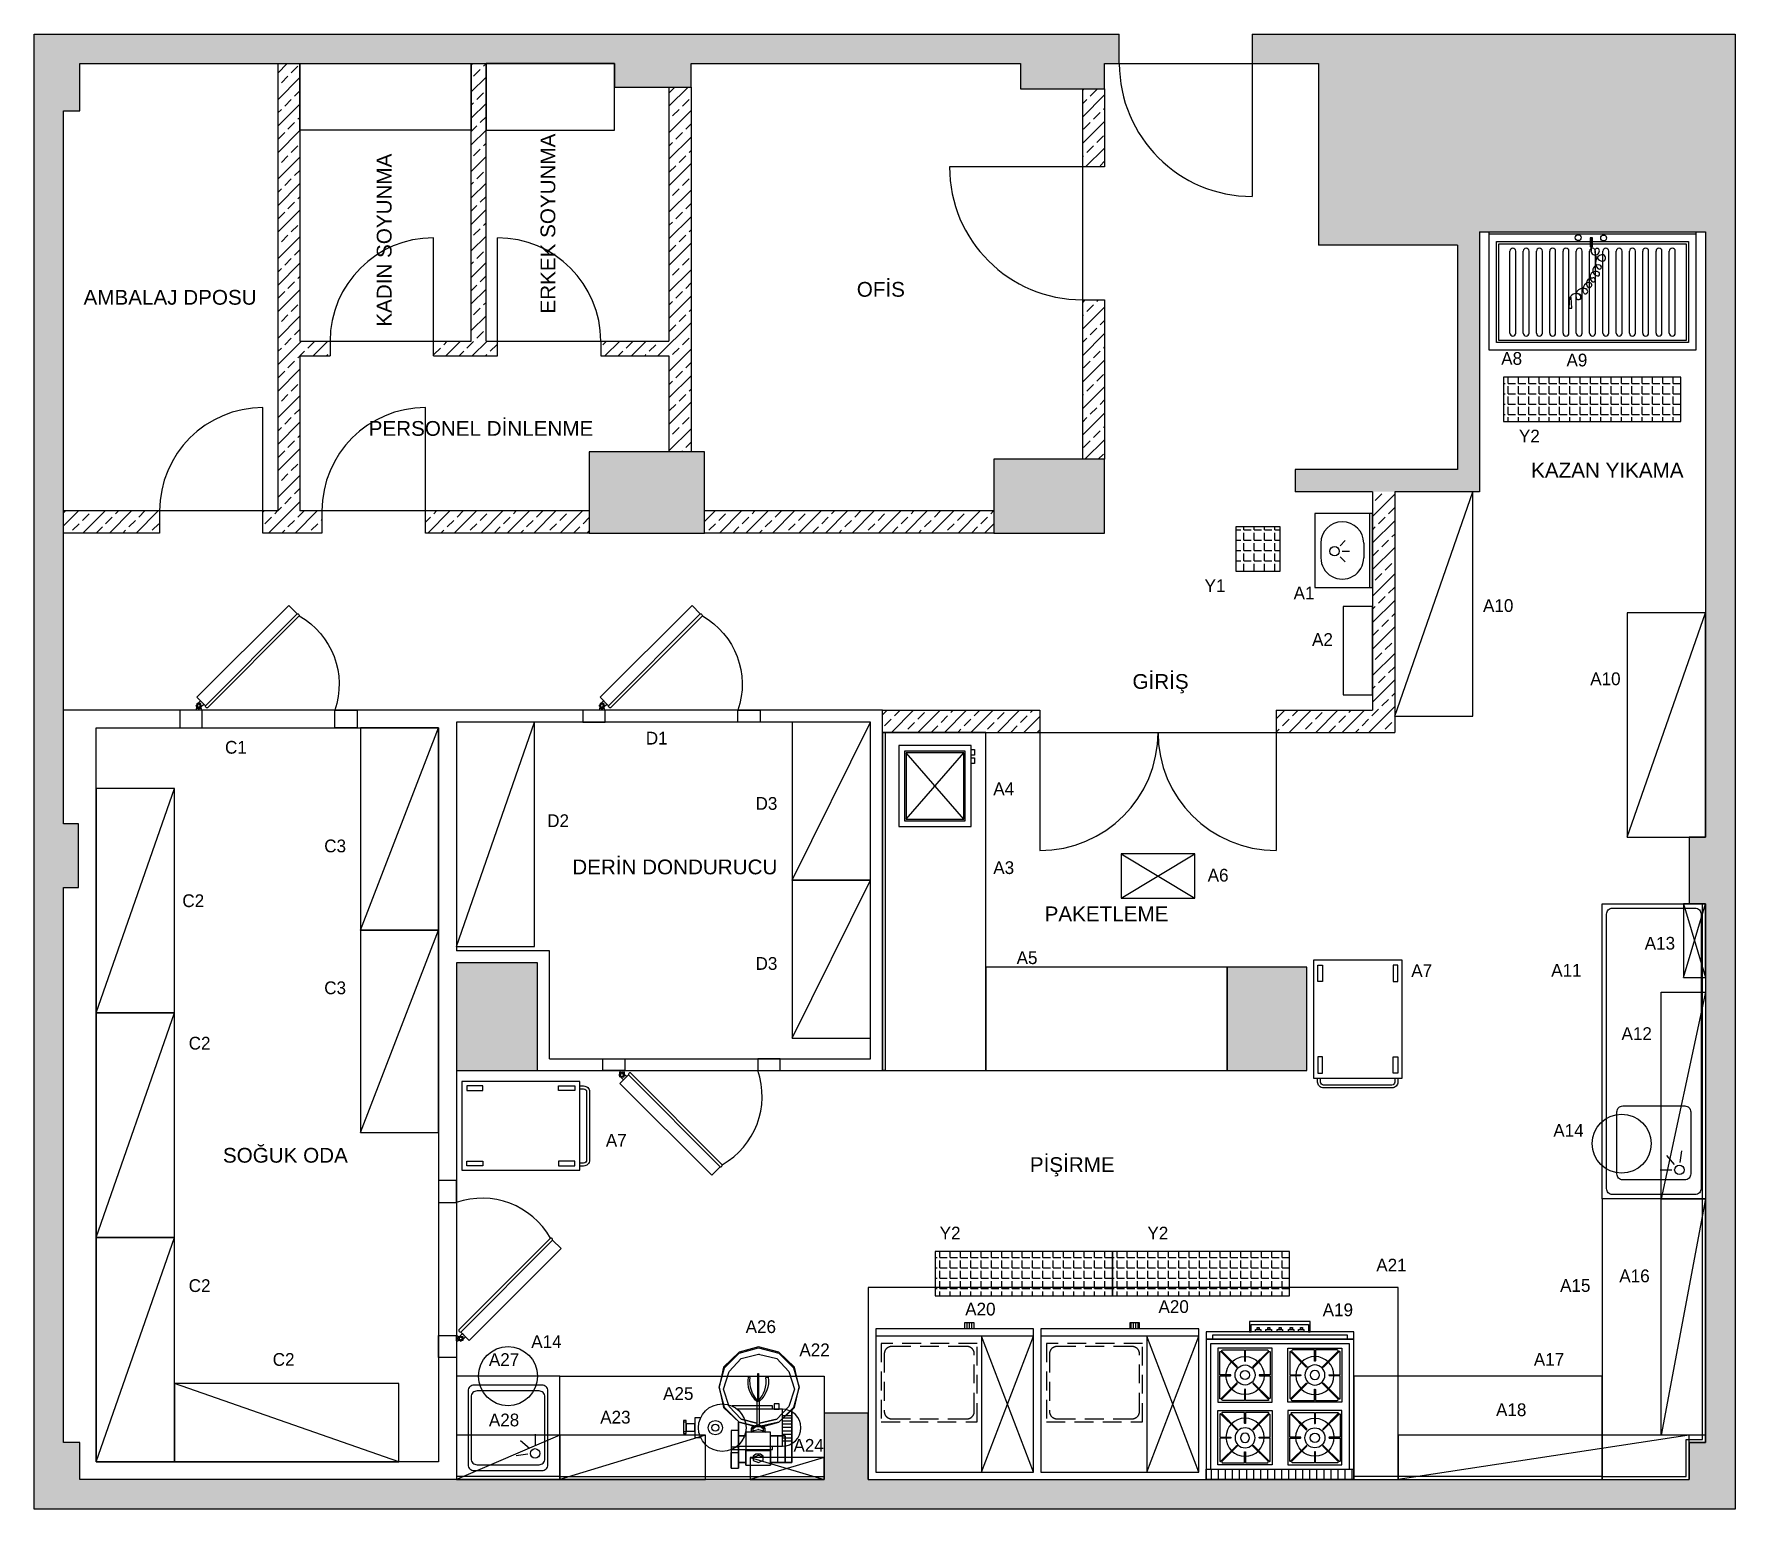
# Model space of a CAD drawing. Header units: millimetres. Extents: x 44833 to 45985, y 3506 to 4505.
import ezdxf
from ezdxf.enums import TextEntityAlignment as Align

# ---------------------------------------------------------------- set-up
doc = ezdxf.new("R2010")
doc.units = ezdxf.units.MM
doc.linetypes.add('DASHED', pattern=[19.05, 12.7, -6.35])
for name, color, linetype in [('001 Duvar', 7, 'Continuous'), ('S2000-002 Çizgi', 7, 'Continuous'), ('S2000-003 Kapı', 3, 'Continuous'), ('S2000-034 Soğuk Oda', 1, 'Continuous')]:
    doc.layers.add(name, color=color, linetype=linetype)
doc.layers.add('Auto-SilikCizgiler', color=251, linetype='Continuous', lineweight=9)
doc.styles.get("Standard").update_dxf_attribs({"font": 'arial.ttf'})
doc.styles.add('TAKSİM', font='GOTHIC.TTF', dxfattribs={"height": 20})

# ---------------------------------------------------------------- blocks, each defined once
blk = doc.blocks.new('A$C59A6314D')
at = {"layer": 'S2000-002 Çizgi'}
for p, q in [((16.5, 47.3), (16.5, 39.4)), ((20.4, 49), (26.5, 43.9)), ((21.7, 52.8), (29.5, 53.9))]:
    blk.add_line(p, q, dxfattribs=at)
for points in [[(0, 0), (70, 0), (70, 70), (0, 70)], [(0, 68), (70, 68), (70, 70), (0, 70)]]:
    blk.add_lwpolyline(points, close=True, dxfattribs=at)
for points in [[(12, 6), (58, 6, 0.414214), (62, 10), (62, 60, 0.414214), (58, 64), (12, 64, 0.414214), (8, 60), (8, 10, 0.414214)], [(14, 10), (56, 10, 0.414214), (60, 14), (60, 56, 0.414214), (56, 60), (14, 60, 0.414214), (10, 56), (10, 14, 0.414214)]]:
    blk.add_lwpolyline(points, format="xyb", close=True, dxfattribs=at)
blk.add_circle((16.7, 52.3), 3.19, dxfattribs=at)
blk = doc.blocks.new('A$C00E1122B')
at = {"layer": 'S2000-002 Çizgi'}
h = blk.add_hatch(dxfattribs=at)
h.set_pattern_fill('LINE', color=256, scale=0.5, angle=90, style=0)
h.set_pattern_definition([(90, (-1219.2484, -3768.8105), (-1.5875, 1e-16), [])])
h.paths.add_polyline_path([(46.5, 4.3), (40.4, 4.3), (40.4, 0), (46.5, 0)])
for p, q in [((0, 101.4), (35.2, 9.3)), ((35.2, 101.4), (0, 9.3)), ((35.2, 9.3), (35.2, 101.4)), ((0, 9.3), (106.9, 9.3))]:
    blk.add_line(p, q, dxfattribs=at)
for points in [[(0, 4.3), (106.9, 4.3), (106.9, 101.4), (0, 101.4)], [(46.5, 0), (40.4, 0), (40.4, 4.3), (46.5, 4.3)]]:
    blk.add_lwpolyline(points, close=True, dxfattribs=at)
at = {"layer": 'S2000-002 Çizgi', "linetype": 'DASHED'}
blk.add_lwpolyline([(38.1, 67.3), (38.1, 14.3), (103.1, 14.3), (103.1, 67.3)], close=True, dxfattribs=at)
blk.add_lwpolyline([(40.1, 60.3), (40.1, 21.3, 0.414214), (45.1, 16.3), (96.1, 16.3, 0.414214), (101.1, 21.3), (101.1, 60.3, 0.414214), (96.1, 65.3), (45.1, 65.3, 0.414214)], format="xyb", close=True, dxfattribs=at)
blk = doc.blocks.new('A$C4D4133D8')
at = {"layer": 'S2000-002 Çizgi'}
blk.add_lwpolyline([(30.57, 30.57), (0, 30.57), (0, 0), (30.57, 0), (30.57, 30.57)], dxfattribs=at)
blk.add_lwpolyline([(15.02, 29.52), (15.02, 23.44, 0.414214), (15.23, 23.23), (15.34, 23.23, 0.414214), (15.55, 23.44), (15.55, 29.52), (27.88, 29.52, -0.668179), (28.26, 28.63), (19.76, 20.13, 0.810443), (20.19, 19.82), (28.98, 28.61, -0.668179), (29.52, 28.39), (29.52, 15.55), (23.44, 15.55, 0.414214), (23.23, 15.34), (23.23, 15.23, 0.414214), (23.44, 15.02), (29.52, 15.02), (29.52, 2.68, -0.668179), (28.63, 2.31), (20.13, 10.81, 0.810443), (19.82, 10.38), (28.61, 1.59, -0.668179), (28.39, 1.05), (15.55, 1.05), (15.55, 7.13, 0.414214), (15.34, 7.34), (15.23, 7.34, 0.414214), (15.02, 7.13), (15.02, 1.05), (2.68, 1.05, -0.668179), (2.31, 1.94), (10.81, 10.43, 0.810443), (10.38, 10.75), (1.59, 1.96, -0.668179), (1.05, 2.18), (1.05, 15.02), (7.13, 15.02, 0.414214), (7.34, 15.23), (7.34, 15.34, 0.414214), (7.13, 15.55), (1.05, 15.55), (1.05, 28.39, -0.668179), (1.59, 28.61), (10.38, 19.82, 0.810443), (10.81, 20.13), (2.31, 28.63, -0.668179), (2.68, 29.52)], format="xyb", close=True, dxfattribs=at)
for centre, radius in [((15.28, 15.06), 10.75), ((15.28, 15.4), 5.66), ((15.28, 15.4), 2.6)]:
    blk.add_circle(centre, radius, dxfattribs=at)
blk = doc.blocks.new('A$C2D3231F2')
at = {"layer": 'S2000-002 Çizgi'}
h = blk.add_hatch(dxfattribs=at)
h.set_pattern_fill('ANSI31', color=256, scale=1.5, angle=45, style=0)
h.set_pattern_definition([(90, (-2348.432, -5716.0087), (-4.7625, 9e-16), [])])
h.paths.add_polyline_path([(0, 107), (0, 100), (100, 100), (100, 107)])
for points in [[(0, 12), (100, 12), (100, 107), (0, 107)], [(100, 100), (0, 100), (0, 107), (100, 107)], [(3, 15), (97, 15), (97, 100), (3, 100)], [(0, 7), (100, 7), (100, 12), (0, 12)], [(4.5, 12), (95.5, 12), (95.5, 9), (4.5, 9)], [(33.8, 7), (37.5, 7), (37.5, 5.5), (33.8, 5.5)], [(34.8, 5.5), (36.2, 5.5), (36.2, 4.1), (34.8, 4.1)], [(40.7, 7), (44.3, 7), (44.3, 5.5), (40.7, 5.5)], [(41.6, 5.5), (43.1, 5.5), (43.1, 4.1), (41.6, 4.1)], [(48.2, 7), (51.8, 7), (51.8, 5.5), (48.2, 5.5)], [(49.1, 5.5), (50.6, 5.5), (50.6, 4.1), (49.1, 4.1)], [(55.8, 7), (59.5, 7), (59.5, 5.5), (55.8, 5.5)], [(56.8, 5.5), (58.2, 5.5), (58.2, 4.1), (56.8, 4.1)], [(63, 7), (66.6, 7), (66.6, 5.5), (63, 5.5)], [(64, 5.5), (65.4, 5.5), (65.4, 4.1), (64, 4.1)]]:
    blk.add_lwpolyline(points, close=True, dxfattribs=at)
blk.add_lwpolyline([(29.6, 7), (29.6, 0), (70.6, 0), (70.6, 7), (69.6, 7), (69.6, 2), (30.6, 2), (30.6, 7), (29.6, 7)], dxfattribs=at)
for p, xscale, yscale, zscale in [((8, 60.3), 1.199999999999988, 1.199999999999988, 1.199999999999988), ((92, 60.3), -1.199999999999988, 1.199999999999818, 1.199999999999999)]:
    blk.add_blockref('A$C4D4133D8', p, dxfattribs=dict(at, xscale=xscale, yscale=yscale, zscale=zscale))
at = {"layer": 'S2000-002 Çizgi', "rotation": 180}
for p, xscale, yscale, zscale in [((8, 54.7), -1.199999999999988, 1.199999999999818, 1.199999999999999), ((92, 54.7), 1.199999999999988, 1.199999999999988, 1.199999999999988)]:
    blk.add_blockref('A$C4D4133D8', p, dxfattribs=dict(at, xscale=xscale, yscale=yscale, zscale=zscale))
blk = doc.blocks.new('A$C786C0374')
at = {"layer": 'S2000-002 Çizgi'}
for p, q in [((49, 23.4), (43.9, 29.5)), ((52.8, 24.7), (53.9, 32.5)), ((47.3, 19.5), (39.4, 19.5))]:
    blk.add_line(p, q, dxfattribs=at)
for points in [[(0, 0), (0, 200), (70, 200), (70, 0)], [(68, 0), (68, 200), (70, 200), (70, 0)]]:
    blk.add_lwpolyline(points, close=True, dxfattribs=at)
for points in [[(3, 7), (3, 193, -0.414214), (7, 197), (63, 197, -0.414214), (67, 193), (67, 7, -0.414214), (63, 3), (7, 3, -0.414214)], [(10, 17), (10, 59, -0.414214), (14, 63), (56, 63, -0.414214), (60, 59), (60, 17, -0.414214), (56, 13), (14, 13, -0.414214)]]:
    blk.add_lwpolyline(points, format="xyb", close=True, dxfattribs=at)
blk.add_circle((52.3, 19.7), 3.19, dxfattribs=at)
blk = doc.blocks.new('A$C7BE05278')
at = {"layer": 'S2000-002 Çizgi'}
h = blk.add_hatch(color=256, dxfattribs=at)
h.paths.add_polyline_path([(4.7, 9.9, -0.025454), (4.8, 10.4, 0.278063), (0.8, 7.5), (1.2, 7.3, -0.265675)])
h.paths.add_polyline_path([(5.4, 10.4, 0.028094), (4.8, 10.4, 0.025454), (4.7, 9.9, -0.030609), (5.2, 9.9, -0.027259)])
h.paths.add_polyline_path([(5.4, 10.4, 0.027259), (5.2, 9.9, -0.171751), (7.9, 9), (7.9, 9), (7.9, 9, -1.347305), (5.2, 7.1, -0.147228), (5.2, 9.9, 0.030609), (4.7, 9.9, 0.138731), (4.7, 7, 1.347306), (8.2, 9.4, 0.162476)])
h.paths.add_polyline_path([(12.5, 12.7), (12.7, 13.1, 0.483116), (4.8, 10.4, -0.028094), (5.4, 10.4, -0.470681)])
for p, q in [((14.4, 47.6), (14.3, 41.7)), ((14.4, 47.6), (14.3, 41.7)), ((16, 47.6), (14.4, 47.6)), ((16, 47.6), (14.4, 47.6)), ((15.1, 47.6), (15, 38.9)), ((15.9, 41.7), (16, 47.6)), ((15.9, 41.7), (16, 47.6)), ((14.3, 41.7), (15.9, 41.7)), ((14.3, 41.7), (15.9, 41.7)), ((0.5, 7.3), (0, 0)), ((0.5, 7.3), (0, 0)), ((0, 0), (1.9, 0)), ((1.5, 7.3), (0.5, 7.3)), ((1.5, 7.3), (0.5, 7.3)), ((1.9, 0), (1.5, 7.3)), ((1.9, 0), (1.5, 7.3))]:
    blk.add_line(p, q, dxfattribs=at)
for centre in [(6.3, 47.8), (23.5, 47.6)]:
    blk.add_circle(centre, 1.99, dxfattribs=at)
for centre, radius, start, end in [((17.8, 38.9), 2.86, 179.43, 359.43), ((19.1, 38.9), 1.6, 359.43, 179.43), ((25.1, 38.8), 7.64, 179.43, 242.0346), ((23.5, 30.9), 5.53, 105.7663, 225.7833), ((22.6, 34), 2.23, 242.0346, 105.7663), ((18.1, 21.1), 3.83, 52.4089, 229.1112), ((20, 25.6), 3.8, 74.9498, 261.6763), ((19.6, 23.1), 1.26, 261.6763, 52.4089), ((20.6, 27.9), 1.41, 225.7833, 74.9498), ((9.4, 8.6), 4.83, 57.0103, 197.5795), ((14.4, 12.6), 4.98, 103.1199, 200.7743), ((11.2, 11.3), 1.54, 200.7743, 57.0103), ((15.6, 16.7), 3.77, 86.0156, 220.6772), ((13.7, 15.7), 1.76, 236.8088, 103.1199), ((16.5, 19.2), 1.37, 229.1112, 116.3243), ((4.8, 5.6), 4.31, 51.245, 156.7533), ((6.4, 7.6), 1.7, 197.5795, 51.245)]:
    blk.add_arc(centre, radius, start, end, dxfattribs=at)
blk.add_solid([(15.9, 41.7), (14.3, 41.7), (16, 47.6), (14.4, 47.6)], dxfattribs=at)
blk = doc.blocks.new('A$C63C40D4A')
at = {"layer": 'S2000-002 Çizgi', "color": 254}
for p, q in [((14, 11.5), (14, 67)), ((18, 11.5), (18, 67)), ((23, 11.5), (23, 67)), ((27, 11.5), (27, 67)), ((32, 11.5), (32, 67)), ((36, 11.5), (36, 67)), ((41, 11.5), (41, 67)), ((45, 11.5), (45, 67)), ((50, 11.5), (50, 67)), ((54, 11.5), (54, 67)), ((59, 11.5), (59, 67)), ((63, 11.5), (63, 67)), ((68, 11.5), (68, 67)), ((72, 11.5), (72, 67)), ((77, 11.5), (77, 67)), ((81, 11.5), (81, 67)), ((86, 11.5), (86, 67)), ((90, 11.5), (90, 67)), ((95, 11.5), (95, 67)), ((99, 11.5), (99, 67)), ((104, 11.5), (104, 67)), ((108, 11.5), (108, 67)), ((113, 11.5), (113, 67)), ((117, 11.5), (117, 67)), ((122, 11.5), (122, 67)), ((126, 11.5), (126, 67))]:
    blk.add_line(p, q, dxfattribs=at)
at = {"layer": 'S2000-002 Çizgi'}
for points in [[(0, 80), (140, 80), (140, 78.5), (0, 78.5)], [(0, 80), (140, 80), (140, 0), (0, 0)], [(5, 73.5), (135, 73.5), (135, 5), (5, 5)], [(6.5, 72), (133.5, 72), (133.5, 6.5), (6.5, 6.5)]]:
    blk.add_lwpolyline(points, close=True, dxfattribs=at)
at = {"layer": 'S2000-002 Çizgi', "color": 254}
for centre, start, end in [((16, 67), 0, 180), ((25, 67), 0, 180), ((34, 67), 0, 180), ((43, 67), 0, 180), ((52, 67), 0, 180), ((61, 67), 0, 180), ((70, 67), 0, 180), ((79, 67), 0, 180), ((88, 67), 0, 180), ((97, 67), 0, 180), ((106, 67), 0, 180), ((115, 67), 0, 180), ((124, 67), 0, 180), ((16, 11.5), 180, 0), ((25, 11.5), 180, 0), ((34, 11.5), 180, 0), ((43, 11.5), 180, 0), ((52, 11.5), 180, 0), ((61, 11.5), 180, 0), ((70, 11.5), 180, 0), ((79, 11.5), 180, 0), ((88, 11.5), 180, 0), ((97, 11.5), 180, 0), ((106, 11.5), 180, 0), ((115, 11.5), 180, 0), ((124, 11.5), 180, 0)]:
    blk.add_arc(centre, 2, start, end, dxfattribs=at)
blk = doc.blocks.new('A$C16655EB0')
at = {"layer": 'S2000-002 Çizgi'}
for name, p in [('A$C63C40D4A', (0, 0)), ('A$C7BE05278', (54, 28.3))]:
    blk.add_blockref(name, p, dxfattribs=at)
blk = doc.blocks.new('A$C022B2E79')
at = {"layer": 'S2000-003 Kapı', "linetype": 'ByBlock'}
for points in [[(1.8, 69.8, -0.39805), (1.9, 69.8), (5.2, 66.8), (3, 64.6), (0, 67.8, -0.39805), (0, 68)], [(2.9, 69.6, 0.617768), (3.4, 69.9), (3.5, 71), (0.3, 71), (0.4, 69.9, 0.617768), (0.9, 69.6, -0.364026)], [(0.6, 66.6), (0.4, 69.9, 0.617768), (0.9, 69.6, -0.364026), (2.9, 69.6, 0.617768), (3.4, 69.9), (3.3, 66.6, -0.39805), (3.2, 66.5), (0.7, 66.5, -0.39805)], [(68.5, 5.7, 0.491935), (69.9, 7.1), (7.7, 69.3, 0.499706), (6.3, 67.9)]]:
    blk.add_lwpolyline(points, format="xyb", close=True, dxfattribs=at)
blk.add_lwpolyline([(62.9, 0), (68.5, 5.7), (6.3, 67.9), (0.6, 62.2), (62.9, 0)], dxfattribs=at)
blk.add_circle((1.9, 67.9), 1, dxfattribs=at)
blk.add_circle((1.9, 67.9), 1, dxfattribs=at)
blk.add_arc((43.5, 53.5), 53.4, 299.6259, 19.0898, dxfattribs=at)
blk = doc.blocks.new('A$C23AD12AD')
at = {"layer": 'S2000-002 Çizgi'}
for p, q in [((0, 39), (50, 39)), ((0, 37), (50, 37)), ((20.1, 33), (29.9, 33)), ((25.5, 18.5), (25.5, 23.5)), ((21.9, 17), (18.3, 20.5)), ((29.2, 17), (32.7, 20.5)), ((0, 0), (50, 0)), ((20.1, 4), (29.9, 4))]:
    blk.add_line(p, q, dxfattribs=at)
blk.add_lwpolyline([(0, 0), (50, 0), (50, 39), (0, 39)], close=True, dxfattribs=at)
blk.add_circle((25.5, 13.3), 3.19, dxfattribs=at)
for centre, start, end in [((20.1, 18.5), 90, 270), ((29.9, 18.5), 270, 90)]:
    blk.add_arc(centre, 14.5, start, end, dxfattribs=at)
blk = doc.blocks.new('A$C3DEC779B')
at = {"layer": 'S2000-002 Çizgi'}
h = blk.add_hatch(color=256, dxfattribs=at)
h.paths.add_polyline_path([(4, 6.3), (51, 6.3), (51, 47.3), (4, 47.3)])
h.paths.add_polyline_path([(5, 7.3), (50, 7.3), (50, 46.3), (5, 46.3)], flags=16)
for p, q in [((5, 46.3), (50, 7.3)), ((5, 7.3), (50, 46.3))]:
    blk.add_line(p, q, dxfattribs=at)
for points in [[(0, 2.3), (55, 2.3), (55, 51.3), (0, 51.3)], [(4, 6.3), (51, 6.3), (51, 47.3), (4, 47.3)], [(5, 7.3), (50, 7.3), (50, 46.3), (5, 46.3)], [(42.8, 2.3), (46.6, 2.3), (46.6, 0), (42.8, 0)], [(48.4, 2.3), (52.3, 2.3), (52.3, 0), (48.4, 0)]]:
    blk.add_lwpolyline(points, close=True, dxfattribs=at)
blk = doc.blocks.new('A$C65ED232B')
at = {"layer": 'S2000-002 Çizgi', "linetype": 'ByBlock', "flags": 128}
for points in [[(77.3, 42.7), (72.9, 57.8), (58.7, 73), (39.1, 77.4), (19.6, 73), (5.3, 57.8), (0, 38.2), (5.3, 19.6), (19.6, 4.4), (39.1, 0), (20.5, 5.3), (6.2, 19.6), (0.9, 38.2), (6.2, 57.8), (20.5, 72), (39.1, 77.4), (58.7, 72), (72.9, 57.8), (76.4, 41.8)], [(7.1, 38.2), (11.5, 56), (24, 67.6), (40.9, 73), (57.8, 67.6), (70.2, 56)], [(82.7, 25.8), (83.5, 25.8), (87.1, 25.8), (91.6, 25.8), (96, 25.8), (100.5, 25.8), (100.5, 49.8), (114.7, 49.8), (100.5, 49.8), (96, 49.8), (91.6, 49.8), (87.1, 49.8), (83.5, 49.8), (82.7, 49.8)], [(100.5, 49.8), (96, 49.8), (91.6, 49.8), (87.1, 49.8), (83.5, 49.8), (82.7, 49.8), (82.7, 25.8), (83.5, 25.8), (87.1, 25.8), (91.6, 25.8), (96, 25.8), (100.5, 25.8)], [(86.3, 57.8), (86.3, 56.9)], [(112, 56.9), (104, 56.9), (94.2, 56.9), (86.3, 56.9)], [(112, 56.9), (104, 56.9), (94.2, 56.9), (86.3, 56.9)], [(112, 57.8), (112, 56.9)], [(114.7, 25.8), (114.7, 49.8)], [(70.2, 21.4), (57.8, 9.8), (40.9, 4.4), (24, 9.8), (11.5, 21.4), (7.1, 38.2), (7.1, 39.1)], [(25.8, 37.4), (32.9, 37.4), (42.7, 37.4), (52.5, 37.4), (42.7, 37.4), (32.9, 37.4), (25.8, 37.4), (25.8, 38.2)], [(76.4, 33.8), (72.9, 19.6), (58.7, 5.3), (39.1, 0), (58.7, 4.4), (72.9, 19.6), (76.4, 32.9)], [(75.5, 39.1), (53.3, 39.1), (52.5, 39.1), (52.5, 38.2), (52.5, 37.4), (52.5, 36.5), (53.3, 36.5), (75.5, 36.5)], [(76.4, 38.2), (77.3, 40.9), (78.2, 43.6), (80.9, 44.5), (79.1, 44.5), (77.3, 43.6), (76.4, 40.9), (75.5, 38.2)], [(75.5, 37.4), (75.5, 38.2), (76.4, 34.7), (77.3, 32), (79.1, 31.1), (80.9, 31.1), (78.2, 32), (77.3, 34.7), (76.4, 38.2), (76.4, 37.4)], [(77.3, 38.2), (77.3, 40), (79.1, 42.7), (80.9, 42.7)], [(80.9, 32.9), (79.1, 32.9), (77.3, 35.6), (77.3, 38.2), (77.3, 37.4)], [(82.7, 31.1), (80.9, 33.8), (80, 38.2), (80.9, 41.8), (82.7, 44.5)], [(80, 38.2), (80, 37.4)], [(81.8, 43.6), (80.9, 44.5)], [(108.5, 32.9), (110.2, 32.9), (111.1, 35.6), (112, 38.2), (111.1, 40), (110.2, 42.7), (108.5, 42.7), (106.7, 42.7), (105.8, 42.7), (104, 40), (104, 38.2), (104, 35.6), (105.8, 32.9), (106.7, 32.9)], [(108.5, 42.7), (106.7, 42.7), (105.8, 40), (104.9, 38.2)], [(106.7, 32.9), (105.8, 35.6), (104.9, 38.2), (104.9, 37.4)], [(80.9, 31.1), (81.8, 32)], [(80.9, 18.7), (81.8, 18.7), (85.4, 18.7), (90.7, 18.7), (96.9, 18.7), (102.2, 18.7), (108.5, 18.7), (113.8, 18.7), (116.5, 18.7), (117.3, 18.7), (116.5, 18.7), (113.8, 18.7), (108.5, 18.7), (102.2, 18.7)], [(96.9, 11.6), (96.9, 18.7), (90.7, 18.7), (85.4, 18.7), (81.8, 18.7), (80.9, 18.7), (80.9, 11.6), (81.8, 11.6), (85.4, 11.6), (90.7, 11.6), (96.9, 11.6), (102.2, 11.6), (108.5, 11.6), (113.8, 11.6), (116.5, 11.6)], [(116.5, 11.6), (113.8, 11.6), (108.5, 11.6), (102.2, 11.6), (102.2, 18.7), (96.9, 18.7)], [(117.3, 11.6), (117.3, 18.7)], [(80.9, 11.6), (81.8, 11.6), (85.4, 11.6), (90.7, 11.6), (96.9, 11.6), (102.2, 11.6)]]:
    blk.add_lwpolyline(points, dxfattribs=at)
for points in [[(61.3, 70.3), (112, 70.3)], [(112, 70.3), (112, 64)], [(73.8, 39.1), (70.2, 56)], [(86.3, 56.9), (86.3, 64), (112, 64), (112, 56.9), (112, 64), (86.3, 64)], [(86.3, 56.9), (86.3, 57.8)], [(86.3, 49.8), (86.3, 56.9)], [(112, 56.9), (112, 57.8)], [(112, 56.9), (112, 49.8)], [(25.8, 38.2), (32.9, 38.2), (42.7, 38.2), (52.5, 38.2), (42.7, 38.2), (32.9, 38.2)], [(70.2, 21.4), (73.8, 36.5)], [(80.9, 18.7), (72.9, 18.7)], [(86.3, 18.7), (86.3, 25.8)], [(114.7, 25.8), (100.5, 25.8)], [(108.5, 32.9), (106.7, 32.9)], [(112, 25.8), (112, 18.7)], [(117.3, 11.6), (116.5, 11.6)]]:
    blk.add_lwpolyline(points, close=True, dxfattribs=at)
for points in [[(52.5, 39.1), (52.5, 37.8, 0.235134), (29.6, 45.4), (29.3, 47.4, -0.269873)], [(52.5, 36.5), (52.5, 37.8, -0.235134), (29.6, 30.2), (29.3, 28.2, 0.269873)]]:
    blk.add_lwpolyline(points, format="xyb", close=True, dxfattribs=at)
blk = doc.blocks.new('A$C778A41BF')
at = {"layer": 'S2000-002 Çizgi'}
for points in [[(0, 86.6), (0, 6.6), (60, 6.6), (60, 86.6)], [(2.9, 83.2), (6.1, 83.2), (6.1, 72.2), (2.9, 72.2)], [(57.1, 83.2), (53.9, 83.2), (53.9, 72.2), (57.1, 72.2)], [(2.9, 10), (6.1, 10), (6.1, 21), (2.9, 21)], [(57.1, 10), (53.9, 10), (53.9, 21), (57.1, 21)]]:
    blk.add_lwpolyline(points, close=True, dxfattribs=at)
for points in [[(57, 6.4), (57, 4, -0.414214), (53, 0), (6.7, 0, -0.414214), (2.7, 4), (2.7, 6.6)], [(55, 6.4), (55, 4, -0.414214), (53, 2), (6.7, 2, -0.414214), (4.7, 4), (4.7, 6.6)]]:
    blk.add_lwpolyline(points, format="xyb", dxfattribs=at)
blk = doc.blocks.new('A$C4A433252')
at = {"layer": 'S2000-002 Çizgi'}
for points in [[(60.3, 28.6), (60.3, 30.8), (32.9, 30.8)], [(36.4, 3.6), (67, 3.6), (67, 28.6), (36.4, 28.6)], [(67, 24.4), (73, 24.4)], [(1.8, 19.8), (0, 19.8)], [(1.8, 13.2), (0, 13.2)], [(11.6, 22.8), (7.7, 22.8), (7.7, 9.5)], [(67, 22.8), (73, 22.8)], [(67, 20.8), (73, 20.8)], [(67, 18.8), (73, 18.8)], [(67, 16.5), (73, 16.5)], [(67, 13.9), (73, 13.9)], [(67, 11.7), (73, 11.7)], [(7.7, 9.5), (11.6, 9.5)], [(32.9, 1.4), (60.3, 1.4), (60.3, 3.6)], [(67, 9.3), (73, 9.3)], [(67, 7.3), (73, 7.3)]]:
    blk.add_lwpolyline(points, dxfattribs=at)
for points in [[(61.5, 28.6), (64.8, 28.6), (64.8, 32.2), (61.5, 32.2)], [(0, 12.1), (1.8, 12.1), (1.8, 20.9), (0, 20.9)], [(1.8, 13.7), (7.7, 13.7), (7.7, 18.8), (1.8, 18.8)]]:
    blk.add_lwpolyline(points, close=True, dxfattribs=at)
for centre, radius in [((26.3, 16.1), 16.1), ((21.6, 16.1), 4.84), ((21.6, 16.1), 2.42)]:
    blk.add_circle(centre, radius, dxfattribs=at)
blk.add_arc((67, 16.1), 12.5, 270, 90, dxfattribs=at)

msp = doc.modelspace()

# ---------------------------------------------------------------- hatches: boundary and pattern name
at = {"layer": 'Auto-SilikCizgiler'}
h = msp.add_hatch(dxfattribs=at)
h.set_pattern_fill('ANSI33', color=256, scale=2)
h.paths.add_polyline_path([(45567.6, 4505.2), (44832.6, 4505.2), (44832.6, 3506.2), (45984.6, 3506.2), (45984.6, 4505.2), (45657.6, 4505.2), (45657.6, 4485.2), (45702.6, 4485.2), (45702.6, 4362.2), (45796.6, 4362.2), (45796.6, 4210.2), (45686.6, 4210.2), (45686.6, 4195.2), (45811.6, 4195.2), (45811.6, 4371.2), (45964.6, 4371.2), (45964.6, 3961.2), (45953.6, 3961.2), (45953.6, 3916.2), (45964.6, 3916.2), (45964.6, 3716.2), (45964.6, 3551.2), (45953.6, 3551.2), (45953.6, 3526.2), (45894.6, 3526.2), (45397.6, 3526.2), (45397.6, 3571.2), (45367.6, 3571.2), (45367.6, 3526.2), (45188.6, 3526.2), (44863.6, 3526.2), (44863.6, 3551.2), (44852.6, 3551.2), (44852.6, 3927.2), (44862.6, 3927.2), (44862.6, 3970.2), (44852.6, 3970.2), (44852.6, 4453.2), (44863.6, 4453.2), (44863.6, 4485.2), (45225.6, 4485.2), (45225.6, 4469.2), (45277.6, 4469.2), (45277.6, 4485.2), (45500.6, 4485.2), (45500.6, 4468.2), (45557.6, 4468.2), (45557.6, 4485.2), (45567.6, 4485.2)])
h.paths.add_polyline_path([(45173.6, 3876.2), (45118.6, 3876.2), (45118.6, 3803.2), (45173.6, 3803.2)], flags=17)
h.paths.add_polyline_path([(45694.6, 3873.2), (45640.6, 3873.2), (45640.6, 3803.2), (45694.6, 3803.2)], flags=17)
h.paths.add_polyline_path([(45557.6, 4217.2), (45482.6, 4217.2), (45482.6, 4167.2), (45557.6, 4167.2)], flags=17)
h.paths.add_polyline_path([(45286.6, 4222.2), (45208.6, 4222.2), (45208.6, 4167.2), (45286.6, 4167.2)], flags=17)
h = msp.add_hatch(dxfattribs=at)
h.set_pattern_fill('ANSI33', color=256, scale=2)
h.paths.add_polyline_path([(45012.6, 4485.2), (44997.6, 4485.2), (44997.6, 4182.2), (44987.6, 4182.2), (44987.6, 4167.2), (45027.6, 4167.2), (45027.6, 4182.2), (45012.6, 4182.2), (45012.6, 4287.2), (45033.1, 4287.2), (45033.1, 4297.2), (45012.6, 4297.2)])
h.paths.add_polyline_path([(45146.4, 4297.2), (45138.7, 4297.2), (45138.7, 4485.2), (45128.7, 4485.2), (45128.7, 4297.2), (45103.1, 4297.2), (45103.1, 4287.2), (45146.4, 4287.2)])
h.paths.add_polyline_path([(45277.6, 4469.2), (45262.6, 4469.2), (45262.6, 4297.2), (45216.4, 4297.2), (45216.4, 4287.2), (45262.6, 4287.2), (45262.6, 4222.2), (45277.6, 4222.2)])
h.paths.add_polyline_path([(44917.6, 4182.2), (44852.6, 4182.2), (44852.6, 4167.2), (44917.6, 4167.2)])
h.paths.add_polyline_path([(45208.6, 4182.2), (45097.6, 4182.2), (45097.6, 4167.2), (45208.6, 4167.2)])
h.paths.add_polyline_path([(45482.6, 4182.2), (45286.6, 4182.2), (45286.6, 4167.2), (45482.6, 4167.2)])
h.paths.add_polyline_path([(45557.6, 4325.2), (45542.6, 4325.2), (45542.6, 4217.2), (45557.6, 4217.2)])
h.paths.add_polyline_path([(45557.6, 4468.2), (45542.6, 4468.2), (45542.6, 4415.2), (45557.6, 4415.2)])
h = msp.add_hatch(dxfattribs=at)
h.set_pattern_fill('ANSI33', color=256, scale=2)
h.paths.add_polyline_path([(45513.8, 4032.2), (45513.8, 4047.2), (45407.1, 4047.2), (45407.1, 4032.2)])
h.paths.add_polyline_path([(45673.8, 4047.2), (45673.8, 4032.2), (45754.1, 4032.2), (45754.1, 4195.2), (45739.1, 4195.2), (45739.1, 4047.2)])
at = {"layer": 'S2000-002 Çizgi'}
h = msp.add_hatch(dxfattribs=at)
h.set_pattern_fill('ANGLE', color=256)
h.set_pattern_definition([(0, (421.3965, 538.5905), (0, 6.985), [5.08, -1.905]), (90, (421.3965, 538.5905), (-6.985, 4e-16), [5.08, -1.905])])
h.paths.add_polyline_path([(45947.8, 4242.8), (45947.8, 4272.8), (45827.8, 4272.8), (45827.8, 4242.8)])
h = msp.add_hatch(dxfattribs=at)
h.set_pattern_fill('ANGLE', color=256)
h.set_pattern_definition([(0, (-141.791, 299.654), (0, 6.985), [5.08, -1.905]), (90, (-141.791, 299.654), (-6.985, 4e-16), [5.08, -1.905])])
h.paths.add_polyline_path([(45676.6, 4171.4), (45646.6, 4171.4), (45646.6, 4141.4), (45676.6, 4141.4)])
h = msp.add_hatch(dxfattribs=at)
h.set_pattern_fill('ANGLE', color=256)
h.set_pattern_definition([(0, (36.54, -53.526), (0, 6.985), [5.08, -1.905]), (90, (36.54, -53.526), (-6.985, 4e-16), [5.08, -1.905])])
h.paths.add_polyline_path([(45562.9, 3650.7), (45562.9, 3680.7), (45442.9, 3680.7), (45442.9, 3650.7)])
h = msp.add_hatch(dxfattribs=at)
h.set_pattern_fill('ANGLE', color=256)
h.set_pattern_definition([(0, (156.54, -53.526), (0, 6.985), [5.08, -1.905]), (90, (156.54, -53.526), (-6.985, 4e-16), [5.08, -1.905])])
h.paths.add_polyline_path([(45682.9, 3650.7), (45682.9, 3680.7), (45562.9, 3680.7), (45562.9, 3650.7)])

# ---------------------------------------------------------------- linework, layer by layer
at = {"layer": 'Auto-SilikCizgiler'}
msp.add_line((45953.6, 3526.2), (45397.6, 3526.2), dxfattribs=at)
at = {"layer": 'S2000-002 Çizgi'}
for p, q in [((44832.6, 4505.2), (45567.6, 4505.2)), ((44832.6, 3506.2), (44832.6, 4505.2)), ((45567.6, 4485.2), (45567.6, 4505.2)), ((45657.6, 4505.2), (45657.6, 4395.2)), ((45657.6, 4505.2), (45984.6, 4505.2)), ((45984.6, 4505.2), (45984.6, 3506.2)), ((44863.6, 4453.2), (44863.6, 4485.2)), ((44863.6, 4485.2), (45225.6, 4485.2)), ((44997.6, 4485.2), (44997.6, 4182.2)), ((45012.6, 4485.2), (45012.6, 4297.2)), ((45128.7, 4297.2), (45128.7, 4485.2)), ((45138.7, 4297.2), (45138.7, 4485.2)), ((45225.6, 4485.2), (45225.6, 4469.2)), ((45277.6, 4469.2), (45277.6, 4485.2)), ((45277.6, 4485.2), (45500.6, 4485.2)), ((45500.6, 4485.2), (45500.6, 4468.2)), ((45557.6, 4468.2), (45557.6, 4485.2)), ((45557.6, 4485.2), (45702.6, 4485.2)), ((45702.6, 4485.2), (45702.6, 4362.2)), ((45225.6, 4469.2), (45277.6, 4469.2)), ((45262.6, 4469.2), (45262.6, 4297.2)), ((45277.6, 4469.2), (45277.6, 4222.2)), ((45500.6, 4468.2), (45557.6, 4468.2)), ((45542.6, 4468.2), (45542.6, 4217.2)), ((45557.6, 4468.2), (45557.6, 4415.2)), ((44852.6, 4453.2), (44863.6, 4453.2)), ((44852.6, 3970.2), (44852.6, 4453.2)), ((45557.6, 4415.2), (45452.6, 4415.2)), ((45103.1, 4287.2), (45103.1, 4367.2)), ((45146.4, 4287.2), (45146.4, 4367.2)), ((45811.6, 4371.2), (45964.6, 4371.2)), ((45811.6, 4371.2), (45811.6, 4195.2)), ((45964.6, 4371.2), (45964.6, 3961.2)), ((45796.6, 4362.2), (45702.6, 4362.2)), ((45796.6, 4362.2), (45796.6, 4210.2)), ((45542.6, 4325.2), (45557.6, 4325.2)), ((45557.6, 4325.2), (45557.6, 4217.2)), ((45012.6, 4297.2), (45128.7, 4297.2)), ((45033.1, 4297.2), (45033.1, 4287.2)), ((45138.7, 4297.2), (45262.6, 4297.2)), ((45216.4, 4297.2), (45216.4, 4287.2)), ((45012.6, 4287.2), (45033.1, 4287.2)), ((45012.6, 4287.2), (45012.6, 4182.2)), ((45103.1, 4287.2), (45146.4, 4287.2)), ((45216.4, 4287.2), (45262.6, 4287.2)), ((45262.6, 4287.2), (45262.6, 4222.2)), ((44987.6, 4167.2), (44987.6, 4252.2)), ((45097.6, 4167.2), (45097.6, 4252.2)), ((45796.6, 4210.2), (45686.6, 4210.2)), ((45686.6, 4210.2), (45686.6, 4195.2)), ((45739.1, 4195.2), (45686.6, 4195.2)), ((45739.1, 4195.2), (45739.1, 4047.2)), ((45811.6, 4195.2), (45754.1, 4195.2)), ((45754.1, 4043.2), (45807.1, 4195.2)), ((45754.1, 4195.2), (45754.1, 4032.2)), ((44997.6, 4182.2), (44852.6, 4182.2)), ((44917.6, 4182.2), (44917.6, 4167.2)), ((45208.6, 4182.2), (45012.6, 4182.2)), ((45027.6, 4182.2), (45027.6, 4167.2)), ((45482.6, 4182.2), (45286.6, 4182.2)), ((44917.6, 4167.2), (44852.6, 4167.2)), ((45027.6, 4167.2), (44987.6, 4167.2)), ((45208.6, 4167.2), (45097.6, 4167.2)), ((45482.6, 4167.2), (45286.6, 4167.2)), ((45911.6, 3961.2), (45964.6, 4113.2)), ((45407.1, 4047.2), (45513.8, 4047.2)), ((45513.8, 4047.2), (45513.8, 3952.2)), ((45673.8, 4047.2), (45673.8, 3952.2)), ((45673.8, 4047.2), (45739.1, 4047.2)), ((45053.6, 3898.2), (45106.6, 4035.2)), ((45118.6, 3887.2), (45171.6, 4039.2)), ((45346.1, 3932.2), (45399.1, 4039.2)), ((45407.1, 4032.2), (45754.1, 4032.2)), ((44874.6, 3842.2), (44927.6, 3994.2)), ((44862.6, 3970.2), (44852.6, 3970.2)), ((44862.6, 3927.2), (44862.6, 3970.2)), ((45964.6, 3961.2), (45953.6, 3961.2)), ((45953.6, 3961.2), (45953.6, 3916.2)), ((45568.8, 3949.9), (45618.8, 3919.9)), ((45568.8, 3919.9), (45618.8, 3949.9)), ((45346.1, 3825.2), (45399.1, 3932.2)), ((44852.6, 3551.2), (44852.6, 3927.2)), ((44852.6, 3927.2), (44862.6, 3927.2)), ((45949.6, 3866.2), (45964.6, 3916.2)), ((45949.6, 3916.2), (45964.6, 3866.2)), ((45953.6, 3916.2), (45964.6, 3916.2)), ((45964.6, 3916.2), (45964.6, 3551.2)), ((45053.6, 3761.2), (45106.6, 3898.2)), ((45964.6, 3856.2), (45934.6, 3716.2)), ((44874.6, 3690.2), (44927.6, 3842.2)), ((45964.6, 3716.2), (45934.6, 3556.2)), ((44874.6, 3538.2), (44927.6, 3690.2)), ((45079.6, 3538.2), (44927.6, 3591.2)), ((45397.6, 3571.2), (45367.6, 3571.2)), ((45367.6, 3571.2), (45367.6, 3526.2)), ((45397.6, 3526.2), (45397.6, 3571.2)), ((44863.6, 3551.2), (44852.6, 3551.2)), ((44863.6, 3526.2), (44863.6, 3551.2)), ((45188.6, 3556.2), (45118.6, 3526.2)), ((45287.3, 3556.2), (45188.6, 3526.2)), ((45953.6, 3556.2), (45756.4, 3526.2)), ((45964.6, 3551.2), (45953.6, 3551.2)), ((45953.6, 3551.2), (45953.6, 3526.2)), ((45317.6, 3541.2), (45367.6, 3526.2)), ((45367.6, 3541.2), (45317.6, 3526.2)), ((45367.6, 3526.2), (44863.6, 3526.2)), ((45984.6, 3506.2), (44832.6, 3506.2))]:
    msp.add_line(p, q, dxfattribs=at)
for points in [[(45012.6, 4485.2), (45128.7, 4485.2), (45128.7, 4440.2), (45012.6, 4440.2)], [(45225.6, 4485.2), (45138.7, 4485.2), (45138.7, 4440.2), (45225.6, 4440.2)], [(45827.8, 4242.8), (45947.8, 4242.8), (45947.8, 4272.8), (45827.8, 4272.8)], [(45208.6, 4167.2), (45286.6, 4167.2), (45286.6, 4222.2), (45208.6, 4222.2)], [(45482.6, 4167.2), (45557.6, 4167.2), (45557.6, 4217.2), (45482.6, 4217.2)], [(45754.1, 4043.2), (45807.1, 4043.2), (45807.1, 4195.2), (45754.1, 4195.2)], [(45646.6, 4141.4), (45676.6, 4141.4), (45676.6, 4171.4), (45646.6, 4171.4)], [(45739.1, 4057.6), (45739.1, 4117.6), (45719.1, 4117.6), (45719.1, 4057.6)], [(45911.6, 3961.2), (45964.6, 3961.2), (45964.6, 4113.2), (45911.6, 4113.2)], [(45053.6, 3898.2), (45106.6, 3898.2), (45106.6, 4035.2), (45053.6, 4035.2)], [(45118.6, 3887.2), (45171.6, 3887.2), (45171.6, 4039.2), (45118.6, 4039.2)], [(45346.1, 3932.2), (45399.1, 3932.2), (45399.1, 4039.2), (45346.1, 4039.2)], [(45407.1, 3803.2), (45477.1, 3803.2), (45477.1, 4032.2), (45407.1, 4032.2)], [(45409.1, 3803.2), (45407.1, 3803.2), (45407.1, 4032.2), (45409.1, 4032.2)], [(44874.6, 3842.2), (44927.6, 3842.2), (44927.6, 3994.2), (44874.6, 3994.2)], [(45568.8, 3919.9), (45618.8, 3919.9), (45618.8, 3949.9), (45568.8, 3949.9)], [(45346.1, 3825.2), (45399.1, 3825.2), (45399.1, 3932.2), (45346.1, 3932.2)], [(45964.6, 3866.2), (45964.6, 3916.2), (45949.6, 3916.2), (45949.6, 3866.2)], [(45053.6, 3761.2), (45106.6, 3761.2), (45106.6, 3898.2), (45053.6, 3898.2)], [(45118.6, 3803.2), (45173.6, 3803.2), (45173.6, 3876.2), (45118.6, 3876.2)], [(45477.1, 3803.2), (45640.6, 3803.2), (45640.6, 3873.2), (45477.1, 3873.2)], [(45640.6, 3803.2), (45694.6, 3803.2), (45694.6, 3873.2), (45640.6, 3873.2)], [(45934.6, 3856.2), (45964.6, 3856.2), (45964.6, 3716.2), (45934.6, 3716.2)], [(44874.6, 3690.2), (44927.6, 3690.2), (44927.6, 3842.2), (44874.6, 3842.2)], [(45894.6, 3716.2), (45894.6, 3526.2), (45953.6, 3526.2), (45953.6, 3551.2), (45964.6, 3551.2), (45964.6, 3716.2)], [(45934.6, 3716.2), (45964.6, 3716.2), (45964.6, 3556.2), (45934.6, 3556.2)], [(44874.6, 3538.2), (44927.6, 3538.2), (44927.6, 3690.2), (44874.6, 3690.2)], [(45442.9, 3650.7), (45562.9, 3650.7), (45562.9, 3680.7), (45442.9, 3680.7)], [(45562.9, 3650.7), (45682.9, 3650.7), (45682.9, 3680.7), (45562.9, 3680.7)], [(45397.6, 3526.2), (45756.4, 3526.2), (45756.4, 3656.2), (45397.6, 3656.2)], [(45188.6, 3596.2), (45367.6, 3596.2), (45367.6, 3526.2), (45188.6, 3526.2)], [(45726.4, 3526.2), (45894.6, 3526.2), (45894.6, 3596.2), (45726.4, 3596.2)], [(45079.6, 3538.2), (45079.6, 3591.2), (44927.6, 3591.2), (44927.6, 3538.2)], [(45118.6, 3526.2), (45188.6, 3526.2), (45188.6, 3556.2), (45118.6, 3556.2)], [(45188.6, 3526.2), (45287.3, 3526.2), (45287.3, 3556.2), (45188.6, 3556.2)], [(45756.4, 3526.2), (45953.6, 3526.2), (45953.6, 3556.2), (45756.4, 3556.2)], [(45317.6, 3526.2), (45367.6, 3526.2), (45367.6, 3541.2), (45317.6, 3541.2)], [(45188.6, 3528.2), (45367.6, 3528.2), (45367.6, 3526.2), (45188.6, 3526.2)], [(45894.6, 3528.2), (45726.4, 3528.2), (45726.4, 3526.2), (45894.6, 3526.2)]]:
    msp.add_lwpolyline(points, close=True, dxfattribs=at)
msp.add_lwpolyline([(45894.6, 3528.2), (45951.6, 3528.2), (45951.6, 3553.2), (45962.6, 3553.2), (45962.6, 3716.2)], dxfattribs=at)
for centre in [(45907.8, 3753.7), (45153.6, 3596.2)]:
    msp.add_circle(centre, 20, dxfattribs=at)
for centre, radius, start, end in [((45657.6, 4485.2), 90, 180, 270), ((45542.6, 4415.2), 90, 180, 270), ((45103.1, 4297.2), 70, 90, 180), ((45146.4, 4297.2), 70, 0, 90), ((44987.6, 4182.2), 70, 90, 180), ((45097.6, 4182.2), 70, 90, 180), ((45513.8, 4032.2), 80, 270, 0), ((45673.8, 4032.2), 80, 180, 270)]:
    msp.add_arc(centre, radius, start, end, dxfattribs=at)
at = {"layer": 'S2000-034 Soğuk Oda'}
for p, q in [((45407.1, 4047.2), (44852.6, 4047.2)), ((45407.1, 3803.2), (45407.1, 4047.2)), ((45118.6, 4039.2), (45118.6, 3884.2)), ((45399.1, 4039.2), (45118.6, 4039.2)), ((45399.1, 3811.2), (45399.1, 4039.2)), ((45118.6, 3876.2), (45118.6, 3526.2)), ((45173.6, 3803.2), (45407.1, 3803.2)), ((45181.6, 3811.2), (45399.1, 3811.2))]:
    msp.add_line(p, q, dxfattribs=at)
for points in [[(44931.4, 4035.2), (44946.4, 4035.2), (44946.4, 4047.2), (44931.4, 4047.2)], [(45051.4, 4035.2), (45036.4, 4035.2), (45036.4, 4047.2), (45051.4, 4047.2)], [(45204.3, 4039.2), (45219.3, 4039.2), (45219.3, 4047.2), (45204.3, 4047.2)], [(45324.3, 4039.2), (45309.3, 4039.2), (45309.3, 4047.2), (45324.3, 4047.2)], [(45217.8, 3811.2), (45232.8, 3811.2), (45232.8, 3803.2), (45217.8, 3803.2)], [(45337.8, 3811.2), (45322.8, 3811.2), (45322.8, 3803.2), (45337.8, 3803.2)], [(45106.6, 3728.8), (45106.6, 3713.8), (45118.6, 3713.8), (45118.6, 3728.8)], [(45106.6, 3608.8), (45106.6, 3623.8), (45118.6, 3623.8), (45118.6, 3608.8)]]:
    msp.add_lwpolyline(points, close=True, dxfattribs=at)
for points in [[(45106.6, 3538.2), (44874.6, 3538.2), (44874.6, 3538.2), (44874.6, 3538.2), (44874.6, 4035.2), (44874.6, 4035.2), (44874.6, 4035.2), (44874.6, 4035.2), (44874.6, 4035.2), (45106.6, 4035.2), (45106.6, 3538.2)], [(45181.6, 3811.2), (45181.6, 3884.2), (45118.6, 3884.2)]]:
    msp.add_lwpolyline(points, dxfattribs=at)

# ---------------------------------------------------------------- block references
at = {"layer": '001 Duvar', "xscale": -1, "rotation": 180}
for p in [(44942.3, 4118.2), (45215.3, 4118.2)]:
    msp.add_blockref('A$C022B2E79', p, dxfattribs=at)
at = {"layer": '001 Duvar'}
msp.add_blockref('A$C022B2E79', (45228.8, 3732.3), dxfattribs=at)
at = {"layer": '001 Duvar', "rotation": 90}
msp.add_blockref('A$C022B2E79', (45189.5, 3619.8), dxfattribs=at)
at = {"layer": 'S2000-002 Çizgi'}
for name, p in [('A$C16655EB0', (45818.1, 4291.2)), ('A$C786C0374', (45894.6, 3716.2)), ('A$C778A41BF', (45699.2, 3791.4)), ('A$C4A433252', (45272.4, 3545.2))]:
    msp.add_blockref(name, p, dxfattribs=at)
for name, p, rotation in [('A$C23AD12AD', (45700.1, 4180.4), 270), ('A$C3DEC779B', (45469.5, 3968.4), 90), ('A$C778A41BF', (45208.8, 3735.8), 90), ('A$C00E1122B', (45509.5, 3632.6), 180), ('A$C00E1122B', (45621.4, 3632.6), 180), ('A$C2D3231F2', (45726.4, 3633.2), 180), ('A$C59A6314D', (45188.6, 3596.2), 180)]:
    msp.add_blockref(name, p, dxfattribs=dict(at, rotation=rotation))
at = {"layer": 'S2000-002 Çizgi', "xscale": 0.7, "yscale": 0.7, "zscale": 0.7, "rotation": 270}
msp.add_blockref('A$C65ED232B', (45296.5, 3616.1), dxfattribs=at)

# ---------------------------------------------------------------- texts
at = {"style": 'TAKSİM'}
for s, p in [('A8', (45833.3, 4281.2)), ('A9', (45877.5, 4280.1)), ('Y2', (45845.3, 4228.6)), ('Y1', (45632.4, 4127.2)), ('A1', (45692.7, 4122.3)), ('A10', (45824.2, 4113.8)), ('A2', (45705.2, 4090.8)), ('A10', (45896.8, 4064.2)), ('D1', (45254.3, 4024)), ('C1', (44969.3, 4017.8)), ('A4', (45489.3, 3989.7)), ('D3', (45328.6, 3979.8)), ('D2', (45187.5, 3968.1)), ('C3', (45036.5, 3951)), ('A3', (45489.3, 3936.3)), ('A6', (45634.5, 3931.2)), ('C2', (44940.4, 3913.9)), ('A13', (45933.7, 3885.1)), ('A5', (45505.1, 3875.3)), ('D3', (45328.6, 3871.4)), ('A7', (45772.4, 3866.6)), ('A11', (45870.4, 3866.8)), ('C3', (45036.5, 3854.9)), ('C2', (44944.7, 3817.4)), ('A12', (45918, 3823.9)), ('A7', (45226.9, 3751.6)), ('A14', (45871.8, 3758.3)), ('Y2', (45453, 3688.8)), ('Y2', (45593.7, 3688.8)), ('A21', (45751.9, 3667.1)), ('A16', (45916.5, 3659.8)), ('C2', (44944.7, 3653.2)), ('A15', (45876.4, 3653.3)), ('A20', (45473.5, 3637.3)), ('A20', (45604.4, 3639)), ('A19', (45715.6, 3636.8)), ('A26', (45324.8, 3625.4)), ('A14', (45179.6, 3615.3)), ('A22', (45361.2, 3609.7)), ('C2', (45001.6, 3603.2)), ('A27', (45150.9, 3603.1)), ('A17', (45858.6, 3603.2)), ('A25', (45268.9, 3580.1)), ('A23', (45226.3, 3564.1)), ('A18', (45833, 3569.1)), ('A28', (45150.9, 3562.2)), ('A24', (45357.2, 3545))]:
    msp.add_text(s, height=8.64, dxfattribs=at).set_placement(p, align=Align.CENTER)
at = {"layer": 'S2000-002 Çizgi'}
for s, p in [('ERKEK SOYUNMA', (45185.6, 4315.9)), ('KADIN SOYUNMA', (45074.7, 4307))]:
    msp.add_text(s, height=10, rotation=90, dxfattribs=at).set_placement(p)
for s, p in [('AMBALAJ DPOSU', (44866.1, 4321.9)), ('OFİS', (45389.8, 4327.3)), ('PERSONEL DİNLENME', (45059.2, 4233.1)), ('KAZAN YIKAMA', (45846.5, 4204.8)), ('GİRİŞ', (45576.5, 4061.7)), ('DERİN DONDURUCU', (45197.1, 3936.1)), ('PAKETLEME', (45517, 3904.3)), ('SOĞUK ODA', (44960.5, 3740.8)), ('PİŞİRME', (45507, 3734.5))]:
    msp.add_text(s, height=10, dxfattribs=at).set_placement(p)

doc.saveas('drawing.dxf')
